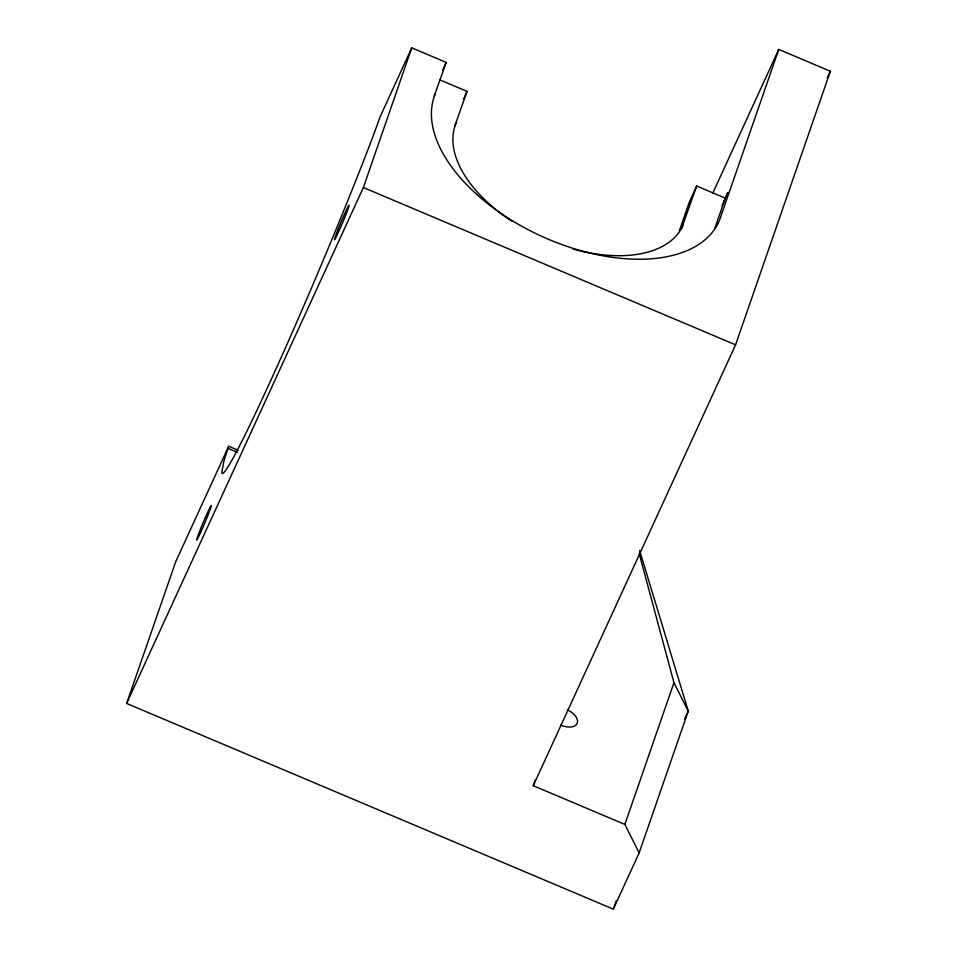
<?xml version="1.0" encoding="UTF-8"?>
<svg xmlns="http://www.w3.org/2000/svg" width="957" height="957" viewBox="0 0 957 957"><rect width="100%" height="100%" fill="white"/><g stroke="black" fill="none" stroke-linecap="round" stroke-linejoin="round"><path stroke-width="1.44" d="M238.209 450.292L228.687 446.261L223.938 460.915L221.773 472.65A224.022 10.072 -67.1 0 0 278.786 362.715A224.022 10.072 -67.1 0 0 373.625 134.71L380.3 116.371L411.749 47.85L446.189 62.408L434.191 96.214M639.635 550.478L688.25 711.111L639.156 852.878L613.329 909.15L126.635 703.443L175.717 561.687L228.687 446.261M126.635 703.443L363.373 187.524L411.749 47.85M454.826 125.846L467.064 91.37L439.813 79.874M679.326 230.96L689.363 201.963L696.684 186.017L725.286 198.135L715.035 227.742M681.456 228.675L696.684 186.017M639.156 852.878L624.861 824.432L533.264 785.709L735.574 344.831L830.365 71.237L778.747 49.417L719.437 220.493A155.572 86.931 24.6 0 1 543.732 237.24A155.572 86.931 24.6 0 1 435.387 93.619M533.264 785.709L535.178 780.17M624.861 824.432L673.955 682.676L639.216 553.66M613.329 909.15L616.236 900.764M442.624 70.208L446.189 62.408M463.403 99.337L467.064 91.37M712.702 193.326L778.747 49.417M725.286 198.135L727.87 192.501L722.116 205.54M827.255 78.019L830.365 71.237M684.566 719.15L688.25 711.111L673.955 682.676M363.373 187.524L735.574 344.831M227.969 448.343L237.492 452.374M567.453 709.879A14.929 8.35 24.6 0 1 577.143 723.396A14.929 8.35 24.6 0 1 560.79 725.167M683.286 224.692A124.458 69.55 24.6 0 1 573.04 249.035M511.708 221.127A124.458 69.55 24.6 0 1 456.046 123.19M200.599 532.559A18.673 0.837 -67.1 0 0 211.318 505.535A18.673 0.837 -67.1 0 0 200.145 529.903A18.673 0.837 -67.1 0 0 200.599 532.559M338.335 232.384A18.673 0.837 -67.1 0 0 349.066 205.372A18.673 0.837 -67.1 0 0 337.881 229.74A18.673 0.837 -67.1 0 0 338.335 232.384"/></g></svg>
